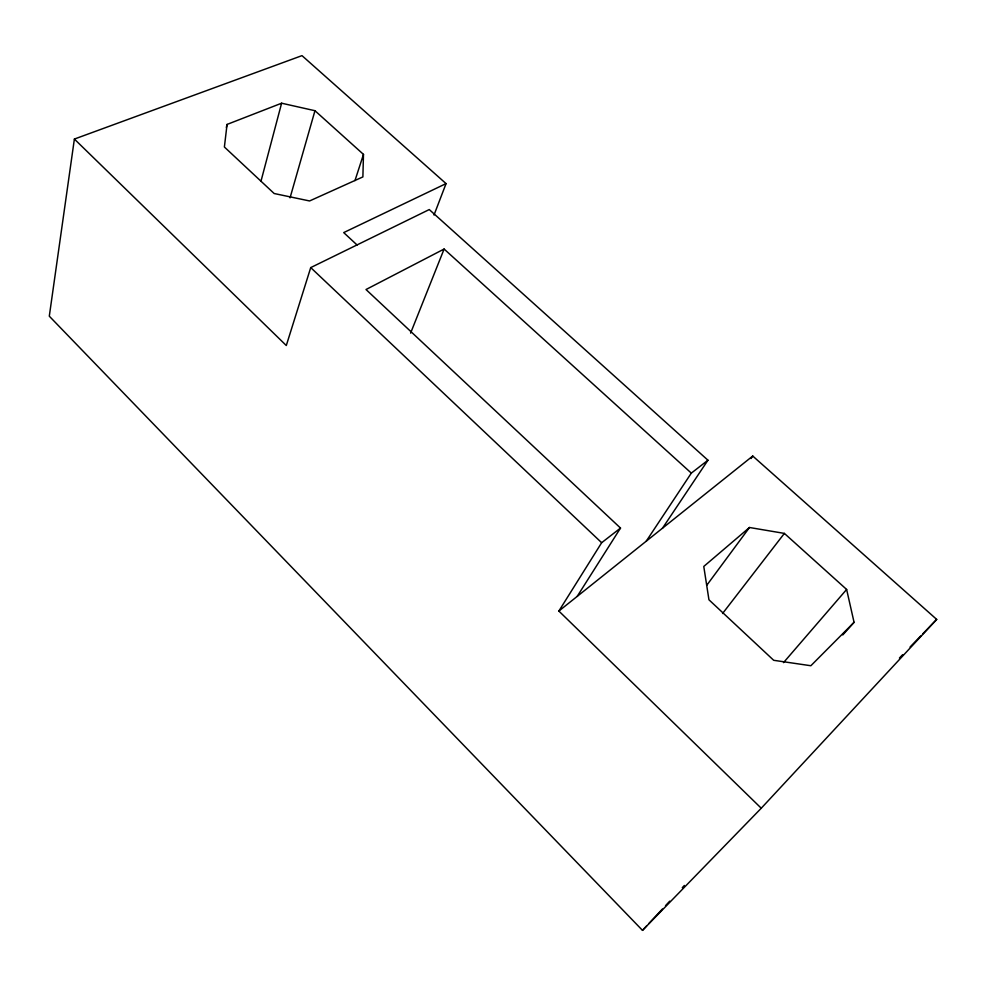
<?xml version="1.0" encoding="UTF-8"?>
<svg xmlns="http://www.w3.org/2000/svg" width="986" height="986" viewBox="0 0 986 986"><rect width="100%" height="100%" fill="white"/><g stroke="black" fill="none" stroke-linecap="round" stroke-linejoin="round"><path stroke-width="1.48" d="M363.477 154.395L362.885 176.913L309.579 200.959L274.157 193.515L224.389 147.013L227.051 124.433L281.614 103.21L314.965 110.715L363.477 154.395L354.972 180.598M434.013 215.047L446.054 183.606L301.987 55.635L74.381 139.063L49.3 316.186L642.49 930.365L761.254 808.224L936.7 619.418L752.749 456.037L558.865 611.049L761.254 808.224M226.349 127.428L227.051 124.433M260.933 181.399L281.614 103.21M290.044 197.866L314.965 110.715M662.506 528.188L707.948 460.215L429.255 209.562L310.726 267.6L286.297 345.519L74.381 139.063M410.607 333.108L444.107 249.039L691.322 473.12L707.948 460.215M558.865 611.049L601.657 542.707L620.514 528.065L366.003 289.527L444.107 249.039M577.192 596.394L620.514 528.065M646.237 541.191L691.322 473.12M750.999 458.552L752.749 456.037M706.863 585.154L749.483 527.498L784.375 533.401L846.629 589.455L854.061 622.326L842.796 634.935M722.565 613.514L784.375 533.401M783.5 662.641L846.629 589.455M642.49 930.365L646.68 925.866M648.776 923.623L662.395 909.03M665.525 905.666L669.716 901.167M682.287 887.696L684.383 885.453M899.429 658.032L902.621 654.729M910.078 647.001L920.727 635.97M922.859 633.764L936.7 619.418M854.061 622.326L810.862 665.735L773.702 660.3L708.946 599.784L703.77 566.457L749.483 527.498M446.054 183.606L343.707 232.597L357.08 244.996M310.726 267.6L601.657 542.707"/></g></svg>
